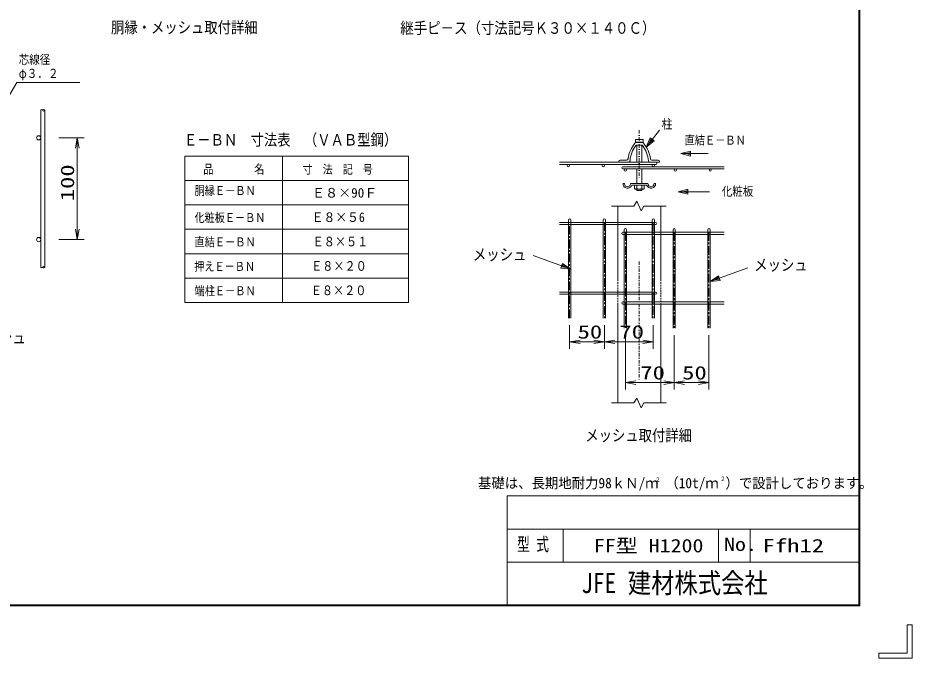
# Model space of a CAD drawing. Units: millimetres, scale not verified, with parts at other scales. Extents: x -4425 to 4425, y -3150 to 3150.
# Drawn here: x 576 to 4425, y -3150 to -394 of the extents above; entities that cross this region are included whole.
import ezdxf
from ezdxf.enums import TextEntityAlignment as Align

# ---------------------------------------------------------------- set-up
doc = ezdxf.new("R2010")
doc.units = ezdxf.units.MM
doc.header["$LTSCALE"] = 30
for name, pattern in [('USER1', [1.01, 0.5, -0.25, 0.01, -0.25]), ('USER2', [0.375, 0.25, -0.125]), ('USER5', [2, 1.25, -0.25, 0.25, -0.25])]:
    doc.linetypes.add(name, pattern=pattern)
for name, color, linetype, lineweight in [('0-0_1', 4, 'Continuous', 18), ('0-1_2', 7, 'Continuous', 9), ('0-2_0', 2, 'Continuous', 18), ('0-4_EXTCNT-L', 4, 'Continuous', 18), ('0-5_WAKU', 7, 'Continuous', 9)]:
    doc.layers.add(name, color=color, linetype=linetype, lineweight=lineweight)
doc.layers.add('0-6_6文字', color=7, linetype='Continuous')
doc.styles.add('ＭＳ ゴシック', font='')
doc.styles.get('ＭＳ ゴシック').set_extended_font_data('MS Gothic')

# ---------------------------------------------------------------- blocks, each defined once
blk = doc.blocks.new('DARROWS')
at = {"layer": '0-2_0'}
blk.add_line((0, 0), (-29.97, 0), dxfattribs=at)
blk.add_lwpolyline([(-30, -5), (0, 0), (-30, 5)], dxfattribs=at)
blk = doc.blocks.new('C98')
at = {"layer": '0-0_1'}
blk.add_line((231667.5, 178942.5), (236524.7, 180700.3), dxfattribs=at)
blk.add_lwpolyline([(232959.5, 179075.1), (231667.5, 178942.5), (232745.1, 179667.5)], close=True, dxfattribs=at)
blk.add_lwpolyline([(232905.9, 179223.2), (232259.9, 179156.9), (232798.7, 179519.4)], dxfattribs=at)
blk = doc.blocks.new('C100')
at = {"layer": '0-0_1'}
blk.add_line((234204.7, 178201.7), (237718.5, 178222.8), dxfattribs=at)
blk.add_lwpolyline([(235466.6, 177894.3), (234204.7, 178201.7), (235462.8, 178524.3)], close=True, dxfattribs=at)
blk.add_lwpolyline([(235465.6, 178051.8), (234834.7, 178205.5), (235463.7, 178366.8)], dxfattribs=at)
blk = doc.blocks.new('C101')
at = {"layer": '0-0_1'}
blk.add_line((233081.7, 153784.3), (237131.7, 153784.3), dxfattribs=at)
blk.add_lwpolyline([(234341.7, 153469.3), (233081.7, 153784.3), (234341.7, 154099.3)], close=True, dxfattribs=at)
blk.add_lwpolyline([(234341.7, 153626.8), (233711.7, 153784.3), (234341.7, 153941.8)], dxfattribs=at)
blk = doc.blocks.new('C99')
at = {"layer": '0-0_1'}
blk.add_line((232238.4, 180199.7), (233939.4, 182376.3), dxfattribs=at)
blk.add_lwpolyline([(233262.4, 180998.5), (232238.4, 180199.7), (232766, 181386.5)], close=True, dxfattribs=at)
blk.add_lwpolyline([(233138.3, 181095.5), (232626.3, 180696.1), (232890.1, 181289.5)], dxfattribs=at)

msp = doc.modelspace()

# ---------------------------------------------------------------- linework, layer by layer
at = {"layer": '0-0_1', "color": 7, "lineweight": 9}
for p, q in [((674.15, -1466.75), (674.15, -791.75)), ((692.15, -1466.75), (692.15, -791.75)), ((3235.98, -929.2), (3265.38, -929.2)), ((3261.8, -930.42), (3239.07, -930.42)), ((3240.04, -941.41), (3240.04, -1015.21)), ((3260.01, -941.41), (3240.86, -941.41)), ((3261.32, -941.41), (3261.32, -1015.21)), ((1295.22, -989.08), (1715.22, -989.08)), ((1295.22, -989.08), (1295.22, -1619.08)), ((1715.22, -989.08), (1715.22, -1619.08)), ((1715.22, -989.08), (1715.22, -1619.08)), ((1715.22, -989.08), (2257.32, -989.08)), ((2257.32, -989.08), (2257.32, -1409.08)), ((3162.5, -1011.99), (3162.5, -1015.21)), ((3162.5, -1012.07), (3162.5, -1015.21)), ((3204.63, -1015.21), (3162.5, -1015.21)), ((3196.19, -1005.79), (3168.78, -1005.79)), ((3296.24, -1015.21), (3338.37, -1015.21)), ((3304.68, -1005.79), (3332.09, -1005.79)), ((3338.37, -1012.07), (3338.37, -1015.21)), ((3240.04, -1044.01), (3240.04, -1106.23)), ((3261.32, -1044.01), (3261.32, -1106.23)), ((1295.22, -1094.08), (1715.22, -1094.08)), ((1715.22, -1094.08), (2257.32, -1094.08)), ((3187.28, -1106.23), (3180.65, -1106.23)), ((3288.08, -1106.23), (3213.27, -1106.23)), ((3282.4, -1113.58), (3218.96, -1113.58)), ((3314.08, -1106.23), (3320.71, -1106.23)), ((3240.04, -1130.6), (3240.04, -1137.17)), ((3261.32, -1137.17), (3240.04, -1137.17)), ((3261.32, -1130.6), (3261.32, -1137.17)), ((1295.22, -1199.08), (1715.22, -1199.08)), ((1715.22, -1199.08), (2257.32, -1199.08)), ((3158.07, -1204.17), (3158.07, -1520.26)), ((3343.28, -1204.17), (3343.28, -1520.26)), ((1295.22, -1304.08), (1715.22, -1304.08)), ((1715.22, -1304.08), (2257.32, -1304.08)), ((1295.22, -1409.08), (1715.22, -1409.08)), ((1715.22, -1409.08), (2257.32, -1409.08)), ((2257.32, -1409.08), (2257.32, -1619.08)), ((1295.22, -1514.08), (1715.22, -1514.08)), ((1715.22, -1514.08), (2257.32, -1514.08)), ((1295.22, -1619.08), (1715.22, -1619.08)), ((1715.22, -1619.08), (2257.32, -1619.08)), ((3158.07, -1623.18), (3158.07, -2051.26)), ((3343.28, -1623.18), (3343.28, -2051.26))]:
    msp.add_line(p, q, dxfattribs=at)
at = {"layer": '0-0_1', "linetype": 'USER1'}
for p, q in [((3250.68, -877.17), (3250.68, -1082.1)), ((3250.68, -1442.52), (3250.68, -1949.94))]:
    msp.add_line(p, q, dxfattribs=at)
at = {"layer": '0-0_1'}
for p, q in [((2907.68, -1015.21), (3320.88, -1015.21)), ((2907.68, -1024.81), (3320.88, -1024.81)), ((3180.48, -1034.41), (3616.68, -1034.41)), ((3180.48, -1044.01), (3616.68, -1044.01)), ((3226.65, -1204.17), (3240.78, -1183.37)), ((3240.78, -1183.37), (3258.75, -1224.79)), ((3226.65, -1204.17), (3131.64, -1204.17)), ((3258.75, -1224.79), (3270.07, -1204.17)), ((3366.58, -1204.17), (3270.07, -1204.17)), ((2907.68, -1274.21), (3320.88, -1274.21)), ((2907.68, -1283.81), (3320.88, -1283.81)), ((3180.48, -1316.17), (3616.68, -1316.17)), ((3180.48, -1325.77), (3616.68, -1325.77)), ((2907.68, -1574.21), (3320.88, -1574.21)), ((2907.68, -1583.81), (3320.88, -1583.81)), ((3180.48, -1616.17), (3616.68, -1616.17)), ((3180.48, -1625.77), (3616.68, -1625.77)), ((3226.65, -2051.26), (3240.78, -2030.46)), ((3226.65, -2051.26), (3131.64, -2051.26)), ((3366.58, -2051.26), (3270.07, -2051.26))]:
    msp.add_line(p, q, dxfattribs=at)
at = {"layer": '0-0_1', "linetype": 'USER5'}
for p, q in [((2950.68, -1288.61), (2950.68, -1686.17)), ((3100.68, -1274.21), (3100.68, -1686.17)), ((3310.68, -1274.21), (3310.68, -1686.17)), ((3190.68, -1316.17), (3190.68, -1730.17)), ((3400.68, -1316.17), (3400.68, -1730.17)), ((3550.68, -1316.17), (3550.68, -1730.17))]:
    msp.add_line(p, q, dxfattribs=at)
at = {"layer": '0-0_1', "color": 7, "linetype": 'USER2', "lineweight": 9}
for p, q in [((3158.07, -1520.26), (3158.07, -1623.18)), ((3343.28, -1520.26), (3343.28, -1623.18))]:
    msp.add_line(p, q, dxfattribs=at)
at = {"layer": '0-0_1'}
for points in [[(482.15, -821.75), (572.15, -671.75), (842.15, -671.75)], [(3240.78, -2030.46), (3258.75, -2071.88), (3270.07, -2051.26)]]:
    msp.add_lwpolyline(points, dxfattribs=at)
at = {"layer": '0-0_1', "color": 7, "lineweight": 9}
for centre in [(665.15, -910.25), (665.15, -1348.25)]:
    msp.add_circle(centre, 9, dxfattribs=at)
at = {"layer": '0-0_1'}
for centre, start, end in [((678.64, -793.11), 16.29624, 163.12495), ((687.72, -790.46), 196.29697, 343.12613), ((687.72, -793.09), 16.29624, 163.12495), ((678.64, -1465.39), 196.87389, 343.70261), ((687.72, -1468.05), 16.87389, 163.70305), ((687.72, -1465.42), 196.87389, 343.70261)]:
    msp.add_arc(centre, 4.69, start, end, dxfattribs=at)
at = {"layer": '0-0_1', "color": 7, "lineweight": 9}
for centre, radius, start, end in [((3334.96, -1019.17), 133.87, 140.40016, 171.93747), ((3334.96, -1019.17), 124.45, 142.78114, 175.50955), ((3239.07, -939.84), 9.42, 90, 140.40028), ((3240.86, -947.69), 6.28, 90, 142.7813), ((3260.01, -947.69), 6.28, 37.21864, 90), ((3261.8, -939.84), 9.42, 39.60011, 90), ((3165.91, -1019.17), 124.45, 4.49037, 37.21881), ((3165.91, -1019.17), 133.87, 8.06246, 39.59977), ((3196.19, -999.51), 6.28, 270, 351.93851), ((3304.68, -999.51), 6.28, 188.06334, 270), ((3168.78, -1012.07), 6.28, 90, 179.99992), ((3204.63, -1008.93), 6.28, 270, 355.51077), ((3296.24, -1008.93), 6.28, 184.49139, 270), ((3332.09, -1012.07), 6.28, 0, 90), ((3200.28, -1107.43), 19.67, 176.47684, 341.79745), ((3200.28, -1107.43), 13.05, 174.68724, 5.31268), ((3301.08, -1107.43), 19.67, 198.20222, 3.5231), ((3301.08, -1107.43), 13.05, 174.68724, 5.31268)]:
    msp.add_arc(centre, radius, start, end, dxfattribs=at)
at = {"layer": '0-1_2'}
for p, q in [((3236.21, -917.14), (3233.96, -918.44)), ((3233.96, -930.56), (3233.96, -918.44)), ((3236.21, -917.14), (3265.26, -917.14)), ((3265.26, -917.14), (3267.51, -918.44)), ((3267.51, -930.56), (3267.51, -918.44)), ((3233.96, -930.56), (3267.51, -930.56)), ((3229.4, -1113.58), (3271.95, -1113.58)), ((3229.4, -1113.58), (3229.4, -1128.95)), ((3240.04, -1113.58), (3240.04, -1128.95)), ((3261.32, -1113.58), (3261.32, -1128.95)), ((3271.95, -1113.58), (3271.95, -1128.95)), ((3232.25, -1130.6), (3229.4, -1128.95)), ((3232.25, -1130.6), (3269.1, -1130.6)), ((3269.1, -1130.6), (3271.95, -1128.95))]:
    msp.add_line(p, q, dxfattribs=at)
for centre, radius, start, end in [((3232.25, -1111.36), 19.23, 270, 293.88388), ((3250.68, -1095.41), 35.18, 252.40198, 287.59952), ((3269.1, -1111.36), 19.23, 246.11925, 270)]:
    msp.add_arc(centre, radius, start, end, dxfattribs=at)
at = {"layer": '0-4_EXTCNT-L', "color": 1}
for p, q in [((752.15, -910.17), (861.58, -910.17)), ((752.15, -1348.18), (861.58, -1348.18)), ((2950.68, -1716.17), (2950.68, -1818.17)), ((3100.68, -1716.17), (3100.68, -1818.17)), ((3100.68, -1716.17), (3100.68, -1818.17)), ((3310.68, -1716.17), (3310.68, -1818.17)), ((3190.68, -1760.17), (3190.68, -1994.17)), ((3400.68, -1760.17), (3400.68, -1994.17)), ((3400.68, -1760.17), (3400.68, -1994.17)), ((3550.68, -1760.17), (3550.68, -1994.17))]:
    msp.add_line(p, q, dxfattribs=at)
at = {"layer": '0-4_EXTCNT-L', "color": 2}
for p, q in [((831.58, -955.17), (831.58, -1303.18)), ((2995.68, -1788.17), (3055.68, -1788.17)), ((3145.68, -1788.17), (3265.68, -1788.17)), ((3235.68, -1964.17), (3355.68, -1964.17)), ((3445.68, -1964.17), (3505.68, -1964.17))]:
    msp.add_line(p, q, dxfattribs=at)
at = {"layer": '0-4_EXTCNT-L'}
for p, q in [((2945.88, -1264.01), (2945.88, -1686.17)), ((2955.48, -1264.01), (2955.48, -1686.17)), ((3095.88, -1264.01), (3095.88, -1686.17)), ((3105.48, -1264.01), (3105.48, -1686.17)), ((3305.88, -1264.01), (3305.88, -1686.17)), ((3315.48, -1264.01), (3315.48, -1686.17)), ((3185.88, -1305.81), (3185.88, -1730.17)), ((3195.48, -1305.81), (3195.48, -1730.17)), ((3395.88, -1305.97), (3395.88, -1730.17)), ((3405.48, -1305.97), (3405.48, -1730.17)), ((3545.88, -1305.97), (3545.88, -1730.17)), ((3555.48, -1305.97), (3555.48, -1730.17))]:
    msp.add_line(p, q, dxfattribs=at)
for centre in [(2945.68, -1029.61), (3095.68, -1029.61), (3310.68, -1029.61), (3190.68, -1048.81), (3405.68, -1048.81), (3555.68, -1048.81)]:
    msp.add_circle(centre, 4.8, dxfattribs=at)
for centre, start, end in [((3180.48, -1039.21), 90, 270), ((3320.88, -1020.01), 270, 90), ((2950.68, -1264.01), 0, 180), ((3100.68, -1264.01), 0, 180), ((3310.68, -1264.01), 0, 180), ((3190.68, -1305.97), 0, 180), ((3320.88, -1279.01), 270, 90), ((3400.68, -1305.97), 0, 180), ((3550.68, -1305.97), 0, 180), ((3180.48, -1320.97), 90, 270), ((3320.88, -1579.01), 270, 90), ((3180.48, -1620.97), 90, 270)]:
    msp.add_arc(centre, 4.8, start, end, dxfattribs=at)
at = {"layer": '0-5_WAKU'}
for p, q in [((2681.55, -2450.93), (4196, -2450.93)), ((2681.55, -2921), (2681.55, -2450.93)), ((2681.55, -2594.18), (4196, -2594.18)), ((2923.73, -2737.43), (2923.73, -2594.18)), ((3591.19, -2737.43), (3591.19, -2594.18)), ((3727.28, -2737.43), (3727.28, -2594.18)), ((2681.55, -2737.43), (4196, -2737.43)), ((4403.51, -3006.75), (4403.51, -3128.51)), ((4281.75, -3150), (4425, -3150))]:
    msp.add_line(p, q, dxfattribs=at)
msp.add_lwpolyline([(-4050, 2925), (4200, 2925), (4200, -2925), (-4050, -2925)], close=True, dxfattribs=at)
for points in [[(4198, 2923), (4198, -2923), (-4048, -2923)], [(4196, 2921), (4196, -2921), (-4046, -2921)], [(4425, -3150), (4425, -3006.75), (4403.51, -3006.75)], [(4403.51, -3128.51), (4281.75, -3128.51), (4281.75, -3150)]]:
    msp.add_lwpolyline(points, dxfattribs=at)

# ---------------------------------------------------------------- block references
at = {"layer": '0-2_0', "yscale": 0.03333333}
for name, p, xscale in [('C99', (-4460.94, -6956.4), 0.03333333), ('C100', (-4377.15, -6918.35), 0.03333333), ('C101', (-4351.71, -6268.31), 0.03333333), ('C98', (10677.73, -7439.84), -0.03333333), ('C98', (-4166.77, -7493.02), 0.03333333)]:
    msp.add_blockref(name, p, dxfattribs=dict(at, xscale=xscale))
at = {"layer": '0-4_EXTCNT-L', "xscale": 1.5, "yscale": 1.5}
for p, rotation in [((831.58, -910.17), 90), ((831.58, -1348.18), 270), ((2950.68, -1788.17), 180), ((3100.68, -1788.17), 180), ((3190.68, -1964.17), 180), ((3400.68, -1964.17), 180)]:
    msp.add_blockref('DARROWS', p, dxfattribs=dict(at, rotation=rotation))
for p in [(3100.68, -1788.17), (3310.68, -1788.17), (3400.68, -1964.17), (3550.68, -1964.17)]:
    msp.add_blockref('DARROWS', p, dxfattribs=at)

# ---------------------------------------------------------------- texts
at = {"layer": '0-0_1', "style": 'ＭＳ ゴシック'}
for s, height, width, p in [('胴縁・メッシュ取付詳細', 49.49, 0.85, (976.91, -474.45)), ('継手ピ－ス（寸法記号Ｋ３０×１４０Ｃ）', 49.86, 0.85, (2221.93, -477.41)), ('芯線径', 38.93, 0.85, (579.65, -604.25)), ('φ３．２', 39.36, 0.85, (579.65, -664.32)), ('柱', 40.59, 0.85, (3346.37, -883.16)), ('Ｅ－ＢＮ\u3000寸法表\u3000（ＶＡＢ型鋼）', 49.49, 0.85, (1290.69, -958.35)), ('直結Ｅ－ＢＮ', 37.83, 0.85, (3445.63, -951.13)), ('品\u3000\u3000\u3000\u3000名', 37.83, 0.85, (1373.97, -1075.72)), ('寸\u3000法\u3000記\u3000号', 37.26, 0.85, (1801.66, -1075.97)), ('胴縁Ｅ－ＢＮ', 37.83, 0.85, (1336.26, -1167.75)), ('化粧板', 38.93, 0.85, (3605.95, -1171.72)), ('化粧板Ｅ－ＢＮ', 37.57, 0.85, (1336.26, -1284.13)), ('Ｅ８×５6', 41.37, 0.9, (1840.77, -1284.86)), ('直結Ｅ－ＢＮ', 37.83, 0.85, (1336.26, -1389.18)), ('Ｅ８×５１', 41.37, 0.85, (1844.62, -1389.86)), ('メッシュ', 49.71, 0.85, (2534.44, -1452.16)), ('押えＥ－ＢＮ', 37.61, 0.85, (1334.99, -1494.13)), ('Ｅ８×２０', 41.37, 0.85, (1838.09, -1494.86)), ('メッシュ', 49.71, 0.85, (3745.14, -1496.7)), ('端柱Ｅ－ＢＮ', 37.83, 0.85, (1336.26, -1599.18)), ('Ｅ８×２０', 41.37, 0.85, (1836.59, -1599.86)), ('メッシュ', 49.71, 0.85, (379.63, -1810.29)), ('メッシュ取付詳細', 49.49, 0.85, (3018.47, -2230.62)), ('２', 19.24, 0.85, (3318.74, -2397.25)), ('２', 19.24, 0.85, (3598.96, -2393.97))]:
    msp.add_text(s, height=height, dxfattribs=dict(at, width=width)).set_placement(p, align=Align.BOTTOM_LEFT)
msp.add_text('Ｅ８×90Ｆ', height=41.37, dxfattribs=at).set_placement((1841.44, -1179.86), align=Align.BOTTOM_LEFT)
at = {"layer": '0-4_EXTCNT-L', "color": 3, "style": 'ＭＳ ゴシック', "width": 1.35}
msp.add_text('100', height=57.62, rotation=90, dxfattribs=at).set_placement((835.18, -1183.18), align=Align.BOTTOM_LEFT)
for s, p in [('50', (2985.18, -1791.77)), ('70', (3165.18, -1791.77)), ('70', (3255.18, -1967.77)), ('50', (3435.18, -1967.77))]:
    msp.add_text(s, height=57.62, dxfattribs=at).set_placement(p, align=Align.BOTTOM_LEFT)
at = {"layer": '0-5_WAKU', "style": 'ＭＳ ゴシック'}
for s, height, width, p in [('型 式', 57.73, 0.7, (2724.3, -2706.02)), ('FF型 H1200', 57.73, 1.2, (3055.3, -2711.99)), ('No.', 57.73, 1.2, (3615.54, -2706.02)), ('Ffh12', 57.73, 1.35, (3780.93, -2711.99)), ('JFE 建材株式会社', 86.59, 0.85, (3000.97, -2895.98))]:
    msp.add_text(s, height=height, dxfattribs=dict(at, width=width)).set_placement(p, align=Align.BOTTOM_LEFT)
at = {"layer": '0-6_6文字', "style": 'ＭＳ ゴシック', "width": 0.95}
msp.add_text('基礎は、長期地耐力98ｋＮ/ｍ （10t/ｍ ）で設計しております。', height=44.45, dxfattribs=at).set_placement((2556.58, -2431.94), align=Align.BOTTOM_LEFT)

doc.saveas('drawing.dxf')
